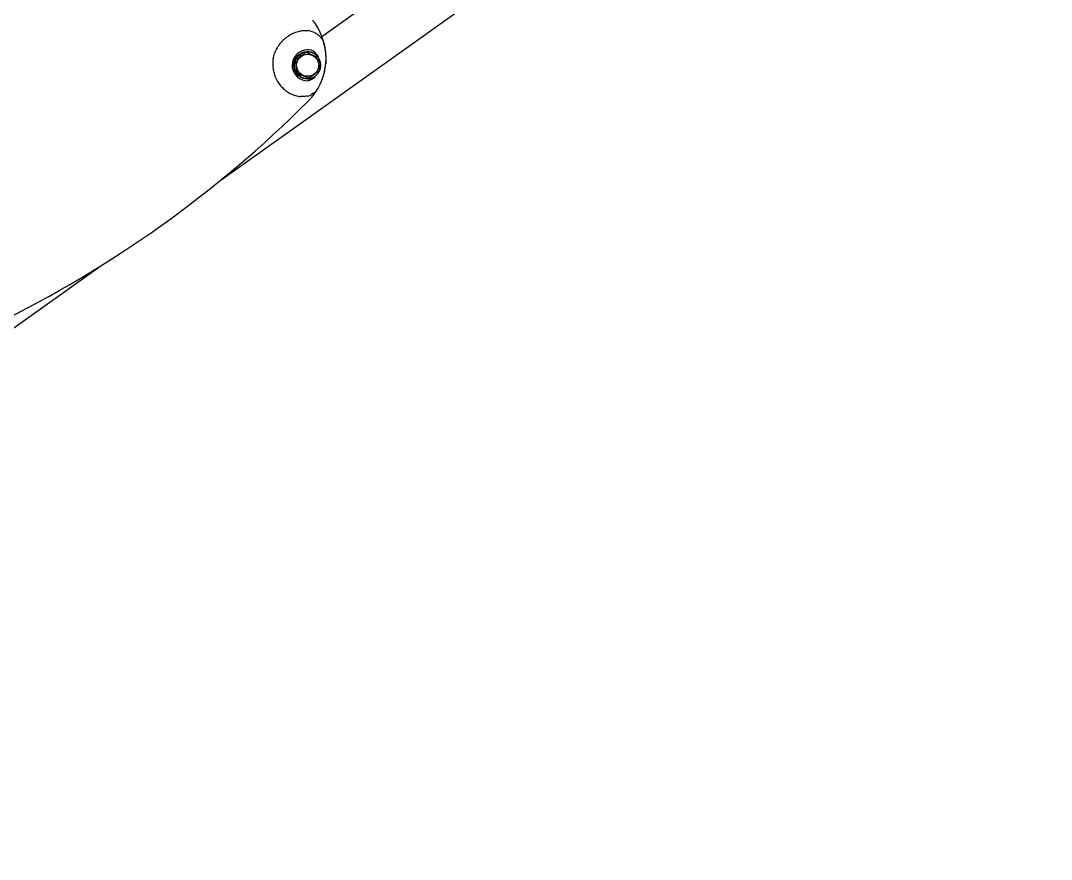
# Model space of a CAD drawing. Header units: feet. Extents: x 2321988 to 2329858, y 6722724 to 6730499.
# Drawn here: x 2326149.991 to 2326153.19, y 6726918.617 to 6726921.219 of the extents above; entities that cross this region are included whole.
import ezdxf

# ---------------------------------------------------------------- set-up
doc = ezdxf.new("R2010")
doc.units = ezdxf.units.FT
doc.header["$MEASUREMENT"] = 0
doc.layers.add('C-BESS-EQUIPMENT', color=255, linetype='Continuous')

# ---------------------------------------------------------------- blocks, each defined once
blk = doc.blocks.new('Midpoint Site Plan$0$138kV Double End Break Top')
for points in [[(-2.797, 5.564), (-40.783, 5.564)], [(40.783, 5.564), (2.796, 5.564)], [(-7.879, 4.475), (-7.914, 4.448)], [(-8.408, 3.955), (-8.433, 3.921)], [(-7.89, 3.534), (-7.886, 3.467)], [(-8.976, 3.393), (-40.784, 3.393)]]:
    blk.add_lwpolyline(points)
for points in [[(-7.159, -5.058, 0.083345), (7.16, -5.058, 0.366441)], [(7.159, 5.058, 0.083345), (-7.16, 5.058, 0.366441), (-9.047, 2.827), (-9.047, 2.819), (-9.047, 2.795), (-9.047, 2.756), (-9.047, 2.701)], [(-7.016, 3.011, 0.04017), (-6.898, 3.15, 0.038006), (-6.798, 3.31, 0.03667), (-6.726, 3.472, 0.04703), (-6.668, 3.693, 0.044414), (-6.651, 3.901, 0.039112), (-6.667, 4.089, 0.037887), (-6.707, 4.259, 0.048423), (-6.79, 4.455, 0.043981), (-6.897, 4.618, 0.046555), (-7.023, 4.749)], [(-7.785, 4.474, 0.022323), (-7.879, 4.475, -2.185351), (-8.433, 3.921)], [(-7.646, 3.547, 0.066994), (-7.548, 3.632, 0.05945), (-7.478, 3.735, 0.06114), (-7.436, 3.852, 0.064859), (-7.425, 3.981, 0.063635), (-7.448, 4.109, 0.069231), (-7.501, 4.222, 0.06565), (-7.581, 4.318, 0.066147), (-7.686, 4.393, 0.067103), (-7.807, 4.438, 0.063328), (-7.932, 4.45, 0.065732), (-8.055, 4.43, 0.064156), (-8.173, 4.377, 0.06695), (-8.274, 4.296, 0.063196), (-8.347, 4.195, 0.065169), (-8.393, 4.079, 0.065042), (-8.409, 3.95, 0.063575), (-8.389, 3.823, 0.063402), (-8.34, 3.708, 0.062139), (-8.263, 3.609, 0.062259), (-8.16, 3.531, 0.070957), (-8.04, 3.482)], [(-8.374, 4.013, 0.00072), (-8.313, 4.119, 0.003956), (-8.25, 4.229, -0.001061), (-8.15, 4.382, 0.001027), (-8.023, 4.382, 0.003614), (-7.89, 4.382, -0.001474), (-7.666, 4.372, 0.002583), (-7.602, 4.262)], [(-8.668, 4.078, 0.00519), (-8.719, 3.997, 0.020486), (-8.797, 3.856, 0.01865), (-8.857, 3.725, 0.016063), (-8.889, 3.643)], [(-7.64, 3.589, -0.003295), (-7.577, 3.698, 0.00406), (-7.515, 3.805, -0.000531), (-7.433, 3.968, 0.001286), (-7.536, 4.147)], [(-8.915, 3.482, 0.041598), (-8.909, 3.36, 0.04349), (-8.882, 3.238, 0.049786), (-8.83, 3.117, 0.034457), (-8.776, 3.035, 0.032933), (-8.706, 2.954, 0.033886), (-8.616, 2.877, 0.035294), (-8.503, 2.803, 0.036822), (-8.35, 2.733, 0.039148), (-8.165, 2.681, 0.023575), (-8.024, 2.662, 0.030412), (-7.871, 2.658, 0.019128), (-7.761, 2.666, 0.019458), (-7.648, 2.684, 0.026486), (-7.519, 2.717, 0.019673), (-7.394, 2.761, 0.026594), (-7.272, 2.819)], [(-8.23, 3.654, -0.002583), (-8.15, 3.534, 0.001474), (-7.943, 3.534)], [(-7.683, 3.534, 0.001027), (-7.81, 3.534, 0.003614), (-7.916, 3.534), (-7.916, 3.466)]]:
    blk.add_lwpolyline(points, format="xyb")
blk.add_circle((-7.916, 3.958), 0.411)
for centre, radius, start, end in [((-7.497, 4.274), 0.664, 68.3541, 82.2973), ((-7.103, 3.138), 1.817, 131.0174, 140.0947), ((-7.916, 3.958), 0.574, 212.3093, 56.7477), ((-7.592, 3.885), 0.843, 181.7946, 187.7557), ((-8.07, 3.956), 0.331, 177.9022, 181.4055), ((26.52, 23.933), 40.234, 209.782, 210.0768), ((-7.763, 3.96), 0.331, 357.9022, 1.4055)]:
    blk.add_arc(centre, radius, start, end)
for points in [[(-8.295, 4.509), (-8.213, 4.581), (-8.124, 4.646), (-8.035, 4.711)], [(-7.546, 4.937), (-7.501, 4.937), (-7.457, 4.938), (-7.408, 4.931)], [(-7.252, 4.89), (-7.222, 4.879), (-7.191, 4.864), (-7.16, 4.85)], [(-7.16, 4.849), (-7.113, 4.818), (-7.067, 4.787), (-7.023, 4.75)], [(-8.668, 4.078), (-8.613, 4.154), (-8.558, 4.231), (-8.497, 4.303)], [(-8.15, 4.382), (-8.155, 4.379), (-8.161, 4.376), (-8.167, 4.373)], [(-7.694, 4.463), (-7.724, 4.468), (-7.754, 4.472), (-7.785, 4.474)], [(-7.626, 4.447), (-7.646, 4.453), (-7.67, 4.458), (-7.694, 4.463)], [(-7.666, 4.372), (-7.672, 4.376), (-7.677, 4.379), (-7.683, 4.382)], [(-7.603, 4.439), (-7.611, 4.442), (-7.618, 4.444), (-7.626, 4.446)], [(-7.602, 4.262), (-7.58, 4.225), (-7.558, 4.185), (-7.536, 4.148)], [(-8.433, 3.921), (-8.433, 3.9), (-8.434, 3.88), (-8.434, 3.859)], [(-8.4, 3.968), (-8.392, 3.983), (-8.383, 3.998), (-8.375, 4.013)], [(-8.915, 3.482), (-8.913, 3.523), (-8.907, 3.563), (-8.901, 3.602)], [(-8.901, 3.602), (-8.898, 3.614), (-8.894, 3.626), (-8.888, 3.644)], [(-8.427, 3.771), (-8.425, 3.764), (-8.425, 3.758), (-8.424, 3.751)], [(-8.423, 3.751), (-8.421, 3.735), (-8.418, 3.719), (-8.415, 3.703)], [(-8.414, 3.703), (-8.411, 3.69), (-8.408, 3.676), (-8.405, 3.666)], [(-8.405, 3.665), (-8.404, 3.66), (-8.402, 3.656), (-8.401, 3.652)], [(-8.23, 3.654), (-8.252, 3.692), (-8.275, 3.731), (-8.297, 3.769)], [(-8.167, 3.544), (-8.161, 3.54), (-8.156, 3.537), (-8.15, 3.534)], [(-7.916, 3.466), (-7.958, 3.469), (-8, 3.473), (-8.04, 3.482)], [(-7.763, 3.491), (-7.803, 3.479), (-7.844, 3.473), (-7.886, 3.468)], [(-7.646, 3.547), (-7.682, 3.523), (-7.721, 3.503), (-7.763, 3.491)], [(-7.683, 3.534), (-7.677, 3.537), (-7.671, 3.541), (-7.666, 3.544)], [(-7.64, 3.589), (-7.648, 3.574), (-7.657, 3.559), (-7.666, 3.544)], [(-7.16, 2.887), (-7.196, 2.864), (-7.233, 2.84), (-7.272, 2.819)], [(-7.016, 3.012), (-7.06, 2.968), (-7.11, 2.927), (-7.159, 2.887)]]:
    blk.add_open_spline(points, degree=3)

msp = doc.modelspace()

# ---------------------------------------------------------------- block references
at = {"layer": 'C-BESS-EQUIPMENT', "xscale": 0.08333333333333333, "yscale": 0.08333333333333333, "zscale": 0.08333333333333333, "rotation": 215.4679845908512}
msp.add_blockref('Midpoint Site Plan$0$138kV Double End Break Top', (2326150.1534, 6726920.9665), dxfattribs=at)

doc.saveas('drawing.dxf')
